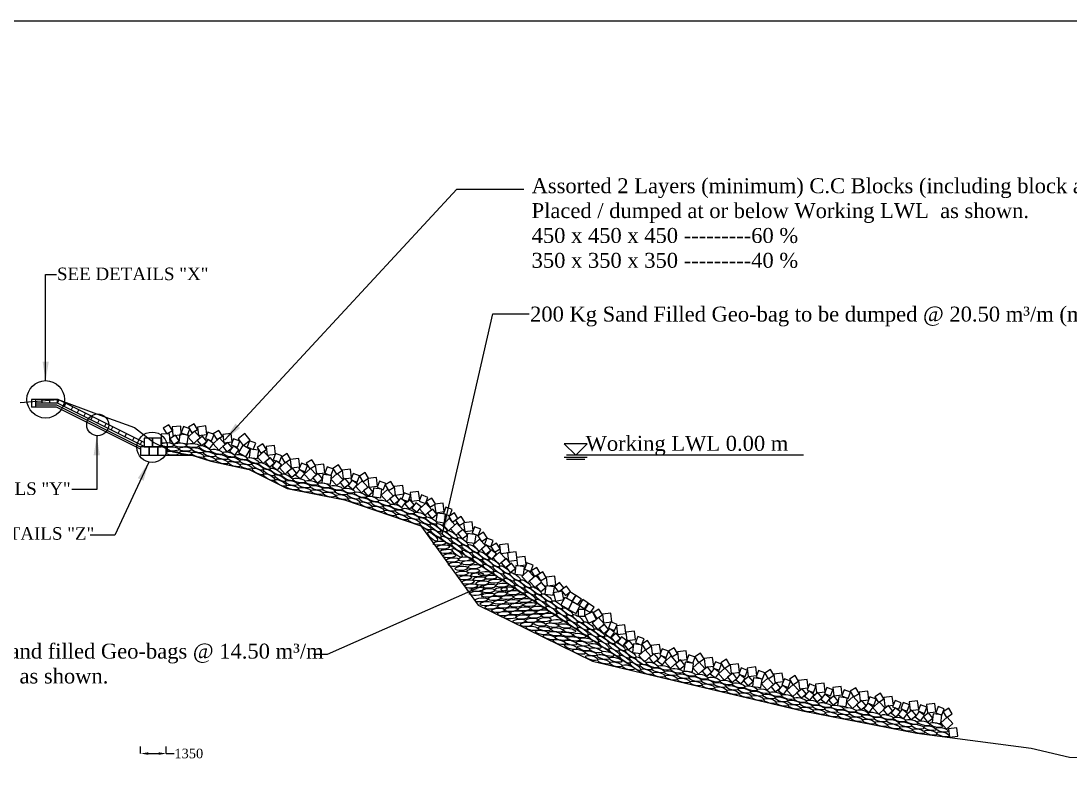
# Model space of a CAD drawing. Header units: metres. Extents: x -1354 to 3686, y -9962 to -7697.
# Drawn here: x -273.3 to -218.3, y -9650.7 to -9611.6 of the extents above; entities that cross this region are included whole.
import ezdxf

# ---------------------------------------------------------------- set-up
doc = ezdxf.new("R2010")
doc.units = ezdxf.units.M
doc.layers.add('LINE', color=7, linetype='Continuous')
doc.styles.get("Standard").update_dxf_attribs({"font": 'times.ttf'})
doc.dimstyles.get("Standard").update_dxf_attribs({"dimtxt": 0.5, "dimasz": 0.4075, "dimexe": 0.364, "dimexo": 0.219, "dimgap": 0.09, "dimtad": 0, "dimdec": 0, "dimlfac": 1000, "dimzin": 0, "dimdsep": 46, "dimtxsty": 'Standard', "dimcen": 0.09, "dimadec": 0, "dimazin": 0, "dimtfac": 1, "dimtdec": 0, "dimtofl": 0, "dimtmove": 0, "dimatfit": 3, "dimfxl": 1, "dimtolj": 1, "dimtzin": 0, "dimarcsym": 0})

# ---------------------------------------------------------------- blocks, each defined once
blk = doc.blocks.new('*D465')
at = {"color": 0, "lineweight": -2, "ltscale": 0.5}
for p, q in [((-267.066, -9649.976), (-267.066, -9649.612)), ((-265.716, -9649.976), (-265.716, -9649.612)), ((-266.659, -9649.976), (-266.124, -9649.976)), ((-265.716, -9649.976), (-265.309, -9649.976))]:
    blk.add_line(p, q, dxfattribs=at)
at = {"color": 0, "linetype": 'Continuous', "lineweight": -3, "ltscale": 0.5}
for points in [[(-266.659, -9649.908), (-266.659, -9650.043), (-267.066, -9649.976)], [(-266.124, -9649.908), (-266.124, -9650.043), (-265.716, -9649.976)]]:
    blk.add_solid(points, dxfattribs=at)
at = {"layer": 'Defpoints', "color": 0, "linetype": 'Continuous', "lineweight": -3, "ltscale": 0.5}
for p in [(-267.066, -9649.976), (-265.716, -9649.976), (-265.716, -9649.976)]:
    blk.add_point(p, dxfattribs=at)
at = {"color": 0, "linetype": 'Continuous', "lineweight": -3, "ltscale": 0.5, "insert": (-264.537, -9649.976), "char_height": 0.5, "attachment_point": 5}
blk.add_mtext('\\A1;1350', dxfattribs=at)

msp = doc.modelspace()

# ---------------------------------------------------------------- linework, layer by layer
at = {"color": 3, "linetype": 'Continuous', "lineweight": -3, "ltscale": 0.5}
for p, q in [((-273.376578, -9631.568059), (-271.376578, -9631.417059)), ((-271.376578, -9631.417059), (-269.376578, -9632.170059)), ((-269.376578, -9632.170059), (-267.376578, -9632.893059)), ((-267.376578, -9632.893059), (-266.376578, -9633.668059)), ((-266.376578, -9633.668059), (-265.376578, -9634.168059)), ((-265.376578, -9634.168059), (-264.376578, -9634.328059)), ((-264.376578, -9634.328059), (-263.376578, -9634.648059)), ((-263.376578, -9634.648059), (-261.376578, -9635.078059)), ((-261.376578, -9635.078059), (-259.376578, -9636.088059)), ((-259.376578, -9636.088059), (-256.376578, -9636.668059)), ((-256.376578, -9636.668059), (-252.376578, -9638.033059)), ((-252.376578, -9638.033059), (-249.376578, -9642.193059)), ((-249.376578, -9642.193059), (-243.376578, -9645.133059)), ((-243.376578, -9645.133059), (-232.376578, -9647.733059)), ((-232.376578, -9647.733059), (-226.376578, -9648.903059)), ((-226.376578, -9648.903059), (-220.376578, -9649.693059)), ((-220.376578, -9649.693059), (-218.376578, -9650.173059)), ((-218.376578, -9650.173059), (-213.376578, -9650.333059))]:
    msp.add_line(p, q, dxfattribs=at)
at = {"color": 0, "linetype": 'Continuous', "lineweight": -3, "ltscale": 0.5}
for p, q in [((-271.376578, -9631.417059), (-272.776578, -9631.417059)), ((-272.223792, -9631.617059), (-272.223792, -9631.417059)), ((-271.823792, -9631.617059), (-271.823792, -9631.417059)), ((-271.423792, -9631.617059), (-271.423792, -9631.417059)), ((-265.716127, -9634.343059), (-264.323947, -9634.344901)), ((-240.82024, -9645.737284), (-252.376578, -9638.033059))]:
    msp.add_line(p, q, dxfattribs=at)
at = {"linetype": 'ByBlock', "lineweight": 18, "ltscale": 0.5}
for p, q in [((-272.776578, -9631.417059), (-272.776578, -9631.817059)), ((-272.576578, -9631.417059), (-272.576578, -9631.817059)), ((-271.423792, -9631.617059), (-271.334349, -9631.438174)), ((-271.066021, -9631.795945), (-270.976578, -9631.617059)), ((-270.70825, -9631.97483), (-270.618807, -9631.795945)), ((-270.389065, -9632.134423), (-270.299622, -9631.955537)), ((-270.031294, -9632.313308), (-269.941851, -9632.134423)), ((-269.673523, -9632.492194), (-269.58408, -9632.313308)), ((-269.315752, -9632.671079), (-269.226309, -9632.492194)), ((-269.315752, -9632.671079), (-269.226309, -9632.492194)), ((-268.957981, -9632.849964), (-268.868539, -9632.671079)), ((-268.60021, -9633.02885), (-268.510768, -9632.849964)), ((-268.60021, -9633.02885), (-268.510768, -9632.849964)), ((-268.24244, -9633.207735), (-268.152997, -9633.02885)), ((-268.24244, -9633.207735), (-268.152997, -9633.02885)), ((-268.24244, -9633.207735), (-268.152997, -9633.02885)), ((-267.884669, -9633.386621), (-267.795226, -9633.207735)), ((-267.482176, -9633.587867), (-267.392734, -9633.408981)), ((-267.079684, -9633.789113), (-266.990241, -9633.610227))]:
    msp.add_line(p, q, dxfattribs=at)
at = {"linetype": 'ByBlock', "lineweight": 13, "ltscale": 0.5}
for p, q in [((-266.882926, -9633.663885), (-271.376578, -9631.417059)), ((-271.471005, -9631.817059), (-272.776578, -9631.817059)), ((-271.423792, -9631.617059), (-272.576578, -9631.617059)), ((-271.447399, -9631.717059), (-272.576578, -9631.717059)), ((-267.066127, -9634.019498), (-271.471005, -9631.817059)), ((-267.066127, -9633.907695), (-271.447399, -9631.717059)), ((-266.882926, -9633.887492), (-271.423792, -9631.617059))]:
    msp.add_line(p, q, dxfattribs=at)
at = {"linetype": 'ByBlock', "lineweight": 18, "ltscale": 0.5}
for points in [[(-266.882926, -9633.893059), (-266.432926, -9633.893059), (-266.432926, -9633.443059), (-266.882926, -9633.443059)], [(-266.432926, -9633.893059), (-265.982926, -9633.893059), (-265.982926, -9633.443059), (-266.432926, -9633.443059)], [(-267.066127, -9634.343059), (-266.616127, -9634.343059), (-266.616127, -9633.893059), (-267.066127, -9633.893059)], [(-266.616127, -9634.343059), (-266.166127, -9634.343059), (-266.166127, -9633.893059), (-266.616127, -9633.893059)], [(-266.166127, -9634.343059), (-265.716127, -9634.343059), (-265.716127, -9633.893059), (-266.166127, -9633.893059)]]:
    msp.add_lwpolyline(points, close=True, dxfattribs=at)
at = {"color": 0, "linetype": 'ByBlock', "lineweight": 15, "ltscale": 0.5}
for centre, major_axis in [((-265.655822, -9633.787444), (0.332488, -0.013279)), ((-264.990033, -9633.803735), (0.332488, -0.013279)), ((-264.329463, -9633.828218), (0.332488, -0.013279)), ((-265.389492, -9634.010144), (0.332488, -0.013279)), ((-265.38681, -9634.232844), (0.332488, -0.013279)), ((-264.729141, -9634.015574), (0.332488, -0.013279)), ((-264.723702, -9634.230129), (0.332488, -0.013279)), ((-264.083751, -9634.077582), (0.32007, -0.090994)), ((-264.07064, -9634.309784), (0.32007, -0.090994)), ((-263.701809, -9633.993146), (0.306189, -0.130281)), ((-263.453636, -9634.284078), (0.32007, -0.090994)), ((-263.07702, -9634.157403), (0.32007, -0.090994)), ((-262.81568, -9634.429331), (0.32007, -0.090994)), ((-262.436739, -9634.298314), (0.32007, -0.090994)), ((-261.798369, -9634.436332), (0.32007, -0.090994)), ((-263.438374, -9634.513412), (0.32007, -0.090994)), ((-262.797028, -9634.658735), (0.32007, -0.090994)), ((-262.177121, -9634.570226), (0.32007, -0.090994)), ((-262.158468, -9634.79963), (0.32007, -0.090994)), ((-261.5425, -9634.703737), (0.32007, -0.090994)), ((-261.523848, -9634.933141), (0.32007, -0.090994)), ((-261.165506, -9634.620299), (0.309792, -0.121466)), ((-260.924953, -9634.940572), (0.294207, -0.155458)), ((-260.56802, -9634.904907), (0.294207, -0.155458)), ((-260.91283, -9635.189554), (0.294207, -0.155458)), ((-260.334712, -9635.240029), (0.294207, -0.155458)), ((-260.322589, -9635.489011), (0.294207, -0.155458)), ((-259.973309, -9635.203438), (0.294207, -0.155458)), ((-259.744446, -9635.537934), (0.294207, -0.155458)), ((-259.376888, -9635.493071), (0.294207, -0.155458)), ((-259.732323, -9635.786916), (0.294207, -0.155458)), ((-259.15306, -9635.793621), (0.325647, -0.068403)), ((-259.118108, -9636.02684), (0.325647, -0.068403)), ((-258.758076, -9635.66407), (0.325647, -0.068403)), ((-258.499135, -9635.918453), (0.325647, -0.068403)), ((-258.104151, -9635.788902), (0.325647, -0.068403)), ((-257.849078, -9636.045042), (0.325647, -0.068403)), ((-257.454094, -9635.915491), (0.325647, -0.068403)), ((-256.79927, -9636.045859), (0.325647, -0.068403)), ((-258.464183, -9636.151672), (0.325647, -0.068403)), ((-257.814126, -9636.278261), (0.325647, -0.068403)), ((-257.19664, -9636.17018), (0.325647, -0.068403)), ((-257.161688, -9636.403398), (0.325647, -0.068403)), ((-256.548247, -9636.29677), (0.325647, -0.068403)), ((-256.513294, -9636.529989), (0.325647, -0.068403)), ((-256.153912, -9636.193693), (0.325647, -0.068403)), ((-255.915321, -9636.486459), (0.315166, -0.106749)), ((-255.540943, -9636.410007), (0.315166, -0.106749)), ((-255.286627, -9636.703034), (0.315166, -0.106749)), ((-254.912249, -9636.626583), (0.315166, -0.106749)), ((-255.880369, -9636.719677), (0.315166, -0.106749)), ((-255.251675, -9636.936253), (0.315166, -0.106749)), ((-254.65946, -9636.910952), (0.315166, -0.106749)), ((-254.621051, -9637.149785), (0.315166, -0.106749)), ((-254.285081, -9636.8345), (0.315166, -0.106749)), ((-254.033481, -9637.126885), (0.315166, -0.106749)), ((-253.659103, -9637.050433), (0.315166, -0.106749)), ((-253.995072, -9637.365718), (0.315166, -0.106749)), ((-253.405996, -9637.34214), (0.315166, -0.106749)), ((-253.367587, -9637.580973), (0.315166, -0.106749)), ((-253.031618, -9637.265688), (0.315166, -0.106749)), ((-252.775563, -9637.555488), (0.315166, -0.106749)), ((-252.737155, -9637.794321), (0.315166, -0.106749)), ((-252.404338, -9637.470233), (0.315166, -0.106749)), ((-252.172168, -9637.789876), (0.288053, -0.166584)), ((-251.824155, -9637.763986), (0.288053, -0.166584)), ((-252.133759, -9638.06217), (0.288053, -0.166584)), ((-251.611258, -9638.145522), (0.27075, -0.193441)), ((-251.580227, -9638.430623), (0.27075, -0.193441)), ((-251.278781, -9638.135043), (0.27075, -0.193441)), ((-251.752145, -9638.605858), (0.250146, -0.219435)), ((-251.060232, -9638.509146), (0.27075, -0.193441)), ((-251.029202, -9638.794248), (0.27075, -0.193441)), ((-250.728548, -9638.502614), (0.27075, -0.193441)), ((-250.510668, -9638.881171), (0.27075, -0.193441)), ((-250.177362, -9638.868212), (0.27075, -0.193441)), ((-251.388115, -9638.94498), (0.33192, 0.023542)), ((-251.204071, -9639.145925), (0.33192, 0.023542)), ((-251.043881, -9639.380929), (0.33192, 0.023542)), ((-250.479638, -9639.166272), (0.27075, -0.193441)), ((-250.472316, -9639.450325), (0.259181, -0.208687)), ((-249.958557, -9639.248525), (0.27075, -0.193441)), ((-249.927526, -9639.533626), (0.27075, -0.193441)), ((-249.625251, -9639.235566), (0.27075, -0.193441)), ((-250.876877, -9639.605716), (0.33192, 0.023542)), ((-250.706548, -9639.829797), (0.33192, 0.023542)), ((-250.08217, -9639.775066), (0.33192, 0.023542)), ((-249.409984, -9639.614685), (0.27075, -0.193441)), ((-249.378954, -9639.899786), (0.27075, -0.193441)), ((-249.076678, -9639.601726), (0.27075, -0.193441)), ((-248.859382, -9639.986037), (0.27075, -0.193441)), ((-248.528555, -9639.974006), (0.27075, -0.193441)), ((-250.59153, -9640.054196), (0.33192, 0.023542)), ((-250.246481, -9640.267649), (0.33192, 0.023542)), ((-249.912384, -9639.972098), (0.33192, 0.023542)), ((-249.633058, -9640.404478), (0.33192, 0.023542)), ((-249.567335, -9640.180079), (0.33192, 0.023542)), ((-248.832073, -9640.26283), (0.27075, -0.193441)), ((-248.312688, -9640.354955), (0.27075, -0.193441)), ((-248.285379, -9640.631747), (0.27075, -0.193441)), ((-247.98186, -9640.342923), (0.27075, -0.193441)), ((-250.224573, -9640.530361), (0.33192, 0.023542)), ((-250.04931, -9640.75476), (0.33192, 0.023542)), ((-249.90143, -9640.979159), (0.33192, 0.023542)), ((-249.424932, -9640.606985), (0.33192, 0.023542)), ((-249.298963, -9640.814964), (0.33192, 0.023542)), ((-249.147295, -9641.03882), (0.33192, 0.023542)), ((-249.01416, -9640.535833), (0.33192, 0.023542)), ((-248.701971, -9640.732867), (0.33192, 0.023542)), ((-248.498062, -9640.939854), (0.33192, 0.023542)), ((-247.761014, -9640.718699), (0.27075, -0.193441)), ((-247.733705, -9640.995492), (0.27075, -0.193441)), ((-247.430186, -9640.706667), (0.27075, -0.193441)), ((-247.207421, -9641.087503), (0.27075, -0.193441)), ((-246.876594, -9641.075471), (0.27075, -0.193441)), ((-249.736009, -9641.192769), (0.33192, 0.023542)), ((-249.477417, -9641.57764), (0.33192, 0.023542)), ((-249.400388, -9641.363211), (0.33192, 0.023542)), ((-248.833683, -9641.434687), (0.33192, 0.023542)), ((-248.767657, -9641.203765), (0.33192, 0.023542)), ((-248.184446, -9641.610628), (0.33192, 0.023542)), ((-248.173443, -9641.374207), (0.33192, 0.023542)), ((-248.11292, -9641.148784), (0.33192, 0.023542)), ((-247.836607, -9641.351334), (0.33192, 0.023542)), ((-247.520897, -9641.540686), (0.33192, 0.023542)), ((-247.180113, -9641.364296), (0.27075, -0.193441)), ((-246.657354, -9641.456284), (0.27075, -0.193441)), ((-246.630045, -9641.733076), (0.27075, -0.193441)), ((-246.326527, -9641.444252), (0.27075, -0.193441)), ((-249.201512, -9641.92079), (0.33192, 0.023542)), ((-248.937583, -9642.114721), (0.33192, 0.023542)), ((-248.855692, -9641.671108), (0.33192, 0.023542)), ((-248.526162, -9641.843218), (0.33192, 0.023542)), ((-248.254469, -9642.041027), (0.33192, 0.023542)), ((-247.850809, -9641.792796), (0.33192, 0.023542)), ((-247.572995, -9642.005278), (0.33192, 0.023542)), ((-247.194866, -9641.750132), (0.33192, 0.023542)), ((-246.896699, -9641.956027), (0.33192, 0.023542)), ((-246.663963, -9642.163973), (0.33192, 0.023542)), ((-246.105582, -9641.822286), (0.27075, -0.193441)), ((-246.078274, -9642.099079), (0.27075, -0.193441)), ((-245.774755, -9641.810254), (0.27075, -0.193441)), ((-245.555429, -9642.189207), (0.27075, -0.193441)), ((-245.224602, -9642.177175), (0.27075, -0.193441)), ((-248.681904, -9642.30078), (0.33192, 0.023542)), ((-248.320483, -9642.467683), (0.33192, 0.023542)), ((-248.022825, -9642.639818), (0.33192, 0.023542)), ((-248.019297, -9642.237848), (0.33192, 0.023542)), ((-247.635971, -9642.423906), (0.33192, 0.023542)), ((-247.356691, -9642.196807), (0.33192, 0.023542)), ((-247.356522, -9642.596245), (0.33192, 0.023542)), ((-246.95824, -9642.393055), (0.33192, 0.023542)), ((-246.692907, -9642.583827), (0.33192, 0.023542)), ((-246.289933, -9642.364103), (0.33192, 0.023542)), ((-246.004433, -9642.547182), (0.33192, 0.023542)), ((-245.528121, -9642.465999), (0.27075, -0.193441)), ((-245.006765, -9642.555905), (0.27075, -0.193441)), ((-244.979457, -9642.832697), (0.27075, -0.193441)), ((-244.675938, -9642.543873), (0.27075, -0.193441)), ((-247.678296, -9642.809778), (0.33192, 0.023542)), ((-247.22116, -9643.037186), (0.33192, 0.023542)), ((-247.05807, -9642.814724), (0.33192, 0.023542)), ((-246.822959, -9643.198003), (0.33192, 0.023542)), ((-246.555943, -9642.988975), (0.33192, 0.023542)), ((-246.393659, -9642.766467), (0.33192, 0.023542)), ((-246.138659, -9643.185289), (0.329438, -0.046858)), ((-245.880379, -9642.956172), (0.33192, 0.023542)), ((-245.720381, -9642.733543), (0.33192, 0.023542)), ((-245.487308, -9643.245033), (0.329438, -0.046858)), ((-245.292315, -9643.051781), (0.33192, 0.023542)), ((-244.456446, -9642.922528), (0.27075, -0.193441)), ((-244.429138, -9643.199321), (0.27075, -0.193441)), ((-244.129598, -9642.906136), (0.27075, -0.193441)), ((-243.904352, -9643.295282), (0.27075, -0.193441)), ((-243.577504, -9643.27889), (0.27075, -0.193441)), ((-246.531991, -9643.414833), (0.329438, -0.046858)), ((-246.039536, -9643.626939), (0.329438, -0.046858)), ((-245.890075, -9643.430554), (0.329438, -0.046858)), ((-245.373754, -9643.694217), (0.329438, -0.046858)), ((-245.235576, -9643.493444), (0.329438, -0.046858)), ((-244.832805, -9643.285911), (0.329438, -0.046858)), ((-244.717948, -9643.726611), (0.329438, -0.046858)), ((-244.590516, -9643.528032), (0.329438, -0.046858)), ((-244.054661, -9643.791398), (0.329438, -0.046858)), ((-243.878816, -9643.568421), (0.27075, -0.193441)), ((-243.351183, -9643.66262), (0.27075, -0.193441)), ((-243.024335, -9643.646228), (0.27075, -0.193441)), ((-245.637544, -9643.878993), (0.322789, -0.080821)), ((-245.108813, -9644.135158), (0.322789, -0.080821)), ((-245.007202, -9643.928448), (0.329438, -0.046858)), ((-244.526497, -9644.163407), (0.322789, -0.080821)), ((-244.515191, -9644.386566), (0.322789, -0.080821)), ((-244.363863, -9643.960841), (0.329438, -0.046858)), ((-243.898952, -9644.217077), (0.322789, -0.080821)), ((-243.705562, -9644.02812), (0.329438, -0.046858)), ((-243.325646, -9643.935759), (0.27075, -0.193441)), ((-243.248795, -9644.332894), (0.322789, -0.080821)), ((-242.806435, -9644.029475), (0.27075, -0.193441)), ((-242.780899, -9644.302614), (0.27075, -0.193441)), ((-242.479587, -9644.013083), (0.27075, -0.193441)), ((-242.257742, -9644.392387), (0.27075, -0.193441)), ((-241.930894, -9644.375994), (0.27075, -0.193441)), ((-244.084669, -9644.641821), (0.322789, -0.080821)), ((-243.833829, -9644.459194), (0.322789, -0.080821)), ((-243.450406, -9644.727763), (0.322789, -0.080821)), ((-243.203148, -9644.566623), (0.322789, -0.080821)), ((-242.812555, -9644.917551), (0.322789, -0.080821)), ((-242.583218, -9644.749248), (0.322789, -0.080821)), ((-242.232206, -9644.665525), (0.27075, -0.193441)), ((-241.703341, -9644.758975), (0.27075, -0.193441)), ((-241.677805, -9645.032114), (0.27075, -0.193441)), ((-241.376493, -9644.742583), (0.27075, -0.193441)), ((-243.423595, -9644.961853), (0.322789, -0.080821)), ((-242.790347, -9645.149142), (0.322789, -0.080821)), ((-242.163959, -9645.060787), (0.322789, -0.080821)), ((-242.140058, -9645.305216), (0.322789, -0.080821)), ((-241.492555, -9645.459818), (0.322789, -0.080821)), ((-241.155984, -9645.133918), (0.27075, -0.193441)), ((-241.130447, -9645.407057), (0.27075, -0.193441)), ((-240.829136, -9645.117526), (0.27075, -0.193441)), ((-240.574282, -9645.442246), (0.313986, -0.110172)), ((-240.246405, -9645.33055), (0.313986, -0.110172)), ((-239.606028, -9645.482226), (0.324637, -0.073044)), ((-240.535856, -9645.686586), (0.313986, -0.110172)), ((-239.935071, -9645.610228), (0.324637, -0.073044)), ((-239.894498, -9645.841416), (0.324637, -0.073044)), ((-239.289128, -9645.764631), (0.324637, -0.073044)), ((-239.248555, -9645.995819), (0.324637, -0.073044)), ((-238.960085, -9645.63663), (0.324637, -0.073044)), ((-238.640295, -9645.918512), (0.324637, -0.073044)), ((-238.311251, -9645.79051), (0.324637, -0.073044)), ((-237.660851, -9645.943534), (0.324637, -0.073044)), ((-238.599722, -9646.1497), (0.324637, -0.073044)), ((-237.995012, -9646.06988), (0.324637, -0.073044)), ((-237.954439, -9646.301068), (0.324637, -0.073044)), ((-237.347576, -9646.224607), (0.324637, -0.073044)), ((-237.307003, -9646.455795), (0.324637, -0.073044)), ((-237.013416, -9646.098261), (0.324637, -0.073044)), ((-236.701793, -9646.377776), (0.324637, -0.073044)), ((-236.367398, -9646.251424), (0.324637, -0.073044)), ((-236.056801, -9646.527678), (0.324637, -0.073044)), ((-235.722406, -9646.401327), (0.324637, -0.073044)), ((-235.077063, -9646.553685), (0.324637, -0.073044)), ((-236.66122, -9646.608963), (0.324637, -0.073044)), ((-236.015937, -9646.760332), (0.324637, -0.073044)), ((-235.411458, -9646.680036), (0.324637, -0.073044)), ((-235.370594, -9646.91269), (0.324637, -0.073044)), ((-234.76313, -9646.83295), (0.324637, -0.073044)), ((-234.722266, -9647.065605), (0.324637, -0.073044)), ((-234.428736, -9646.706599), (0.324637, -0.073044)), ((-234.119814, -9646.986531), (0.324637, -0.073044)), ((-233.782898, -9646.859537), (0.324637, -0.073044)), ((-233.474057, -9647.137561), (0.324637, -0.073044)), ((-233.137141, -9647.010567), (0.324637, -0.073044)), ((-234.07895, -9647.219185), (0.324637, -0.073044)), ((-233.433192, -9647.370215), (0.324637, -0.073044)), ((-232.830506, -9647.295931), (0.324637, -0.073044)), ((-232.789642, -9647.528585), (0.324637, -0.073044)), ((-232.49359, -9647.168938), (0.324637, -0.073044)), ((-232.177879, -9647.43323), (0.324637, -0.073044)), ((-232.137015, -9647.665884), (0.324637, -0.073044)), ((-231.840963, -9647.306236), (0.324637, -0.073044)), ((-231.528688, -9647.560231), (0.324637, -0.073044)), ((-231.191772, -9647.433237), (0.324637, -0.073044)), ((-230.544379, -9647.56397), (0.324637, -0.073044)), ((-229.891298, -9647.683561), (0.324637, -0.073044)), ((-231.487824, -9647.792885), (0.324637, -0.073044)), ((-230.881296, -9647.690964), (0.324637, -0.073044)), ((-230.840431, -9647.923618), (0.324637, -0.073044)), ((-230.228214, -9647.810555), (0.324637, -0.073044)), ((-230.18735, -9648.043209), (0.324637, -0.073044)), ((-229.57746, -9647.937831), (0.324637, -0.073044)), ((-229.536596, -9648.170485), (0.324637, -0.073044)), ((-229.240544, -9647.810837), (0.324637, -0.073044)), ((-228.930559, -9648.067319), (0.324637, -0.073044)), ((-228.593643, -9647.940325), (0.324637, -0.073044)), ((-228.284321, -9648.193743), (0.324637, -0.073044)), ((-227.942505, -9648.063807), (0.324637, -0.073044)), ((-227.291511, -9648.187386), (0.324637, -0.073044)), ((-228.886936, -9648.300325), (0.324637, -0.073044)), ((-228.240698, -9648.42675), (0.324637, -0.073044)), ((-227.633326, -9648.317322), (0.324637, -0.073044)), ((-227.589704, -9648.550329), (0.324637, -0.073044)), ((-226.980248, -9648.447163), (0.324637, -0.073044)), ((-226.936625, -9648.680169), (0.324637, -0.073044)), ((-226.638432, -9648.317227), (0.324637, -0.073044)), ((-226.327832, -9648.56912), (0.324637, -0.073044)), ((-226.009229, -9648.386992), (0.324637, -0.073044)), ((-225.692389, -9648.646326), (0.324637, -0.073044)), ((-225.365081, -9648.480145), (0.324637, -0.073044)), ((-225.053855, -9648.734207), (0.324637, -0.073044)), ((-226.28421, -9648.802126), (0.324637, -0.073044)), ((-225.648766, -9648.879333), (0.324637, -0.073044)), ((-225.010232, -9648.967213), (0.324637, -0.073044))]:
    msp.add_ellipse(centre, major_axis=major_axis, ratio=0.329715771, dxfattribs=at)
at = {"layer": 'LINE', "color": 0, "linetype": 'ByBlock', "lineweight": -3, "ltscale": 0.5}
for p, q in [((-244.255069, -9634.343059), (-244.855069, -9633.743059)), ((-243.655069, -9633.743059), (-244.855069, -9633.743059)), ((-244.255069, -9634.343059), (-243.655069, -9633.743059)), ((-244.855069, -9634.443059), (-243.655069, -9634.443059)), ((-244.735069, -9634.543059), (-243.775069, -9634.543059))]:
    msp.add_line(p, q, dxfattribs=at)
at = {"layer": 'LINE', "color": 7, "lineweight": 13, "ltscale": 0.5}
msp.add_line((-232.325571, -9634.343059), (-244.741968, -9634.343059), dxfattribs=at)
at = {"layer": 'LINE', "color": 0, "linetype": 'ByBlock', "lineweight": -3, "ltscale": 0.5}
msp.add_lwpolyline([(-301.527016, -9611.576278), (-182.876666, -9611.576278), (-182.876666, -9693.27981), (-301.527016, -9693.27981)], close=True, dxfattribs=at)
at = {"layer": 'LINE', "color": 0, "linetype": 'ByBlock', "lineweight": 18, "ltscale": 0.5}
for points in [[(-264.373718, -9633.167429), (-264.077194, -9632.981489), (-264.263135, -9632.684965), (-264.559658, -9632.870906), (-264.373718, -9633.167429)], [(-265.967104, -9633.68742), (-265.517798, -9633.662433), (-265.542785, -9633.213127), (-265.992091, -9633.238114), (-265.967104, -9633.68742)], [(-265.68659, -9633.221125), (-265.390067, -9633.035184), (-265.576008, -9632.738661), (-265.872531, -9632.924601), (-265.68659, -9633.221125)], [(-265.377443, -9633.296342), (-264.928137, -9633.271355), (-264.953124, -9632.82205), (-265.40243, -9632.847037), (-265.377443, -9633.296342)], [(-264.55775, -9633.29117), (-265.003937, -9633.23271), (-265.062397, -9633.678896), (-264.61621, -9633.737356), (-264.55775, -9633.29117)], [(-264.934117, -9633.160373), (-264.60752, -9633.286206), (-264.481686, -9632.959609), (-264.808284, -9632.833775), (-264.934117, -9633.160373)], [(-263.933627, -9633.414539), (-264.237115, -9633.082281), (-264.569373, -9633.385768), (-264.265885, -9633.718026), (-263.933627, -9633.414539)], [(-263.640764, -9632.804657), (-264.087477, -9632.858947), (-264.033187, -9633.30566), (-263.586473, -9633.25137), (-263.640764, -9632.804657)], [(-263.666961, -9633.453507), (-263.340363, -9633.57934), (-263.21453, -9633.252743), (-263.541127, -9633.126909), (-263.666961, -9633.453507)], [(-263.068413, -9633.518652), (-262.771889, -9633.332712), (-262.95783, -9633.036188), (-263.254353, -9633.222129), (-263.068413, -9633.518652)], [(-262.310154, -9633.194289), (-262.756867, -9633.248579), (-262.702577, -9633.695293), (-262.255864, -9633.641002), (-262.310154, -9633.194289)], [(-261.680535, -9633.830942), (-261.32549, -9633.554458), (-261.601975, -9633.199414), (-261.957019, -9633.475898), (-261.680535, -9633.830942)], [(-265.344157, -9633.768748), (-265.047634, -9633.582808), (-265.233574, -9633.286284), (-265.530098, -9633.472225), (-265.344157, -9633.768748)], [(-263.599469, -9633.613698), (-263.818841, -9633.340979), (-264.09156, -9633.560351), (-263.872188, -9633.83307), (-263.599469, -9633.613698)], [(-263.456867, -9634.002123), (-263.243224, -9633.724892), (-263.520455, -9633.511249), (-263.734098, -9633.78848), (-263.456867, -9634.002123)], [(-262.628322, -9633.765761), (-262.93181, -9633.433503), (-263.264068, -9633.736991), (-262.96058, -9634.069249), (-262.628322, -9633.765761)], [(-262.264454, -9633.942502), (-262.483826, -9633.669782), (-262.756545, -9633.889154), (-262.537173, -9634.161874), (-262.264454, -9633.942502)], [(-262.31731, -9633.797357), (-261.990712, -9633.92319), (-261.864879, -9633.596593), (-262.191476, -9633.470759), (-262.31731, -9633.797357)], [(-261.480921, -9633.905578), (-261.154323, -9634.031411), (-261.02849, -9633.704814), (-261.355087, -9633.57898), (-261.480921, -9633.905578)], [(-260.766893, -9634.230925), (-260.47037, -9634.044985), (-260.656311, -9633.748461), (-260.952834, -9633.934402), (-260.766893, -9634.230925)], [(-262.124059, -9634.336412), (-261.910416, -9634.059181), (-262.187647, -9633.845538), (-262.40129, -9634.122769), (-262.124059, -9634.336412)], [(-261.934573, -9634.202976), (-261.544648, -9634.427605), (-261.320019, -9634.03768), (-261.709944, -9633.813051), (-261.934573, -9634.202976)], [(-260.869045, -9634.070774), (-261.315232, -9634.012314), (-261.373692, -9634.4585), (-260.927505, -9634.51696), (-260.869045, -9634.070774)], [(-260.300741, -9634.475667), (-260.604228, -9634.143409), (-260.936486, -9634.446897), (-260.632999, -9634.779155), (-260.300741, -9634.475667)], [(-260.041781, -9633.831445), (-260.488494, -9633.885735), (-260.434204, -9634.332448), (-259.98749, -9634.278158), (-260.041781, -9633.831445)], [(-260.111035, -9634.573105), (-259.784437, -9634.698939), (-259.658604, -9634.372341), (-259.985201, -9634.246508), (-260.111035, -9634.573105)], [(-259.494715, -9634.728472), (-259.198192, -9634.542532), (-259.384133, -9634.246008), (-259.680656, -9634.431949), (-259.494715, -9634.728472)], [(-260.036739, -9634.739659), (-260.256111, -9634.46694), (-260.52883, -9634.686312), (-260.309458, -9634.959031), (-260.036739, -9634.739659)], [(-259.888472, -9635.123493), (-259.674829, -9634.846262), (-259.952059, -9634.632619), (-260.165702, -9634.90985), (-259.888472, -9635.123493)], [(-259.151679, -9635.023753), (-259.455166, -9634.691495), (-259.787424, -9634.994983), (-259.483937, -9635.327241), (-259.151679, -9635.023753)], [(-258.771836, -9634.50571), (-259.218549, -9634.56), (-259.164258, -9635.006713), (-258.717545, -9634.952423), (-258.771836, -9634.50571)], [(-258.762826, -9635.077208), (-258.436228, -9635.203041), (-258.310395, -9634.876444), (-258.636992, -9634.75061), (-258.762826, -9635.077208)], [(-258.19498, -9635.054402), (-257.898456, -9634.868461), (-258.084397, -9634.571938), (-258.38092, -9634.757878), (-258.19498, -9635.054402)], [(-257.458275, -9634.810004), (-257.904988, -9634.864294), (-257.850698, -9635.311007), (-257.403985, -9635.256717), (-257.458275, -9634.810004)], [(-256.798089, -9635.324806), (-256.501566, -9635.138866), (-256.687506, -9634.842342), (-256.98403, -9635.028283), (-256.798089, -9635.324806)], [(-258.889049, -9635.285294), (-259.108421, -9635.012575), (-259.381141, -9635.231947), (-259.161768, -9635.504666), (-258.889049, -9635.285294)], [(-258.672846, -9635.574086), (-258.459204, -9635.296856), (-258.736434, -9635.083213), (-258.950077, -9635.360443), (-258.672846, -9635.574086)], [(-257.850459, -9635.360689), (-258.153946, -9635.028431), (-258.486204, -9635.331918), (-258.182717, -9635.664176), (-257.850459, -9635.360689)], [(-257.536105, -9635.576437), (-257.755477, -9635.303718), (-258.028197, -9635.52309), (-257.808824, -9635.795809), (-257.536105, -9635.576437)], [(-257.057956, -9635.400761), (-257.504142, -9635.342302), (-257.562602, -9635.788488), (-257.116416, -9635.846948), (-257.057956, -9635.400761)], [(-257.412057, -9635.271987), (-257.085459, -9635.397821), (-256.959626, -9635.071223), (-257.286223, -9634.94539), (-257.412057, -9635.271987)], [(-256.449978, -9635.629893), (-256.753465, -9635.297635), (-257.085724, -9635.601122), (-256.782236, -9635.933381), (-256.449978, -9635.629893)], [(-256.05523, -9635.069504), (-256.501943, -9635.123795), (-256.447653, -9635.570508), (-256.00094, -9635.516217), (-256.05523, -9635.069504)], [(-256.04318, -9635.622874), (-255.716582, -9635.748707), (-255.590749, -9635.42211), (-255.917346, -9635.296276), (-256.04318, -9635.622874)], [(-255.408817, -9635.729294), (-255.112294, -9635.543353), (-255.298234, -9635.24683), (-255.594758, -9635.432771), (-255.408817, -9635.729294)], [(-256.115819, -9635.829053), (-256.335192, -9635.556333), (-256.607911, -9635.775706), (-256.388539, -9636.048425), (-256.115819, -9635.829053)], [(-255.913811, -9636.140388), (-255.700168, -9635.863157), (-255.977398, -9635.649515), (-256.191041, -9635.926745), (-255.913811, -9636.140388)], [(-255.15212, -9636.009624), (-255.455607, -9635.677366), (-255.787865, -9635.980853), (-255.484378, -9636.313111), (-255.15212, -9636.009624)], [(-254.884808, -9636.264546), (-255.10418, -9635.991827), (-255.376899, -9636.211199), (-255.157527, -9636.483918), (-254.884808, -9636.264546)], [(-254.700459, -9635.5087), (-255.147172, -9635.56299), (-255.092882, -9636.009703), (-254.646169, -9635.955413), (-254.700459, -9635.5087)], [(-254.668397, -9636.018061), (-254.341799, -9636.143895), (-254.215966, -9635.817297), (-254.542563, -9635.691464), (-254.668397, -9636.018061)], [(-254.062656, -9636.192211), (-253.766133, -9636.006271), (-253.952073, -9635.709748), (-254.248597, -9635.895688), (-254.062656, -9636.192211)], [(-253.32552, -9635.922061), (-253.772233, -9635.976351), (-253.717943, -9636.423064), (-253.27123, -9636.368774), (-253.32552, -9635.922061)], [(-254.411126, -9636.119889), (-254.857313, -9636.061429), (-254.915773, -9636.507615), (-254.469586, -9636.566075), (-254.411126, -9636.119889)], [(-253.81657, -9636.463634), (-254.120057, -9636.131376), (-254.452316, -9636.434863), (-254.148828, -9636.767121), (-253.81657, -9636.463634)], [(-253.508336, -9636.685972), (-253.727709, -9636.413253), (-254.000428, -9636.632625), (-253.781056, -9636.905344), (-253.508336, -9636.685972)], [(-253.372046, -9636.634677), (-253.045449, -9636.76051), (-252.919615, -9636.433913), (-253.246213, -9636.308079), (-253.372046, -9636.634677)], [(-252.489043, -9636.241394), (-252.935756, -9636.295684), (-252.881466, -9636.742397), (-252.434753, -9636.688107), (-252.489043, -9636.241394)], [(-252.459908, -9636.747014), (-252.13331, -9636.872847), (-252.007477, -9636.54625), (-252.334074, -9636.420416), (-252.459908, -9636.747014)], [(-253.373989, -9637.075826), (-253.160346, -9636.798595), (-253.437576, -9636.584952), (-253.651219, -9636.862183), (-253.373989, -9637.075826)], [(-252.721417, -9636.945048), (-252.940789, -9636.672328), (-253.213508, -9636.8917), (-252.994136, -9637.16442), (-252.721417, -9636.945048)], [(-252.573541, -9637.324881), (-252.359898, -9637.04765), (-252.637128, -9636.834007), (-252.850771, -9637.111238), (-252.573541, -9637.324881)], [(-251.807869, -9637.181385), (-252.111356, -9636.849127), (-252.443614, -9637.152615), (-252.140127, -9637.484873), (-251.807869, -9637.181385)], [(-251.908296, -9637.066174), (-251.611773, -9636.880233), (-251.797713, -9636.58371), (-252.094237, -9636.76965), (-251.908296, -9637.066174)], [(-251.204356, -9636.849658), (-251.651069, -9636.903948), (-251.596779, -9637.350661), (-251.150066, -9637.296371), (-251.204356, -9636.849658)], [(-251.185961, -9637.392482), (-250.859363, -9637.518316), (-250.73353, -9637.191718), (-251.060127, -9637.065885), (-251.185961, -9637.392482)], [(-251.531691, -9637.431308), (-251.751063, -9637.158589), (-252.023783, -9637.377961), (-251.80441, -9637.65068), (-251.531691, -9637.431308)], [(-251.076499, -9637.43199), (-251.522686, -9637.373531), (-251.581146, -9637.819717), (-251.134959, -9637.878177), (-251.076499, -9637.43199)], [(-250.727709, -9637.844213), (-250.431186, -9637.658272), (-250.617126, -9637.361749), (-250.91365, -9637.547689), (-250.727709, -9637.844213)], [(-250.363414, -9638.030086), (-250.066891, -9637.844145), (-250.252831, -9637.547622), (-250.549355, -9637.733562), (-250.363414, -9638.030086)], [(-250.59347, -9637.992841), (-250.896957, -9637.660583), (-251.229215, -9637.96407), (-250.925728, -9638.296328), (-250.59347, -9637.992841)], [(-250.187573, -9638.229478), (-250.491061, -9637.89722), (-250.823319, -9638.200707), (-250.519831, -9638.532965), (-250.187573, -9638.229478)], [(-249.684308, -9637.828856), (-250.131021, -9637.883146), (-250.076731, -9638.329859), (-249.630018, -9638.275569), (-249.684308, -9637.828856)], [(-249.688354, -9638.420735), (-249.361757, -9638.546569), (-249.235923, -9638.219971), (-249.562521, -9638.094138), (-249.688354, -9638.420735)], [(-249.934934, -9638.502786), (-250.154307, -9638.230067), (-250.427026, -9638.449439), (-250.207654, -9638.722158), (-249.934934, -9638.502786)], [(-249.478139, -9638.505608), (-249.924326, -9638.447148), (-249.982786, -9638.893335), (-249.536599, -9638.951795), (-249.478139, -9638.505608)], [(-248.992165, -9639.069372), (-249.295653, -9638.737114), (-249.627911, -9639.040601), (-249.324423, -9639.372859), (-248.992165, -9639.069372)], [(-249.192313, -9638.852483), (-248.89579, -9638.666542), (-249.08173, -9638.370019), (-249.378254, -9638.555959), (-249.192313, -9638.852483)], [(-249.039004, -9639.008741), (-248.712407, -9639.134575), (-248.586573, -9638.807977), (-248.913171, -9638.682144), (-249.039004, -9639.008741)], [(-248.709922, -9639.315224), (-248.929295, -9639.042504), (-249.202014, -9639.261876), (-248.982642, -9639.534596), (-248.709922, -9639.315224)], [(-248.518367, -9639.424045), (-248.221844, -9639.238105), (-248.407784, -9638.941581), (-248.704307, -9639.127522), (-248.518367, -9639.424045)], [(-247.798345, -9638.987815), (-248.245058, -9639.042106), (-248.190768, -9639.488819), (-247.744055, -9639.434528), (-247.798345, -9638.987815)], [(-248.629694, -9639.785601), (-248.416051, -9639.508371), (-248.693282, -9639.294728), (-248.906925, -9639.571958), (-248.629694, -9639.785601)], [(-247.94382, -9639.753913), (-248.247308, -9639.421655), (-248.579566, -9639.725142), (-248.276079, -9640.0574), (-247.94382, -9639.753913)], [(-247.670227, -9640.027695), (-247.889599, -9639.754975), (-248.162319, -9639.974348), (-247.942946, -9640.247067), (-247.670227, -9640.027695)], [(-247.384662, -9639.395658), (-247.831375, -9639.449948), (-247.777085, -9639.896661), (-247.330372, -9639.842371), (-247.384662, -9639.395658)], [(-246.907992, -9639.642034), (-247.354705, -9639.696325), (-247.300415, -9640.143038), (-246.853702, -9640.088748), (-246.907992, -9639.642034)], [(-247.411063, -9640.267101), (-247.630435, -9639.994382), (-247.903154, -9640.213754), (-247.683782, -9640.486473), (-247.411063, -9640.267101)], [(-246.943182, -9640.183774), (-247.389368, -9640.125314), (-247.447828, -9640.571501), (-247.001642, -9640.629961), (-246.943182, -9640.183774)], [(-246.436526, -9640.718182), (-246.740013, -9640.385924), (-247.072271, -9640.689412), (-246.768784, -9641.02167), (-246.436526, -9640.718182)], [(-246.938052, -9640.307323), (-246.611454, -9640.433157), (-246.485621, -9640.106559), (-246.812218, -9639.980726), (-246.938052, -9640.307323)], [(-246.411632, -9640.699051), (-246.115109, -9640.513111), (-246.301049, -9640.216588), (-246.597573, -9640.402528), (-246.411632, -9640.699051)], [(-246.052821, -9640.975285), (-246.356308, -9640.643027), (-246.688566, -9640.946514), (-246.385079, -9641.278772), (-246.052821, -9640.975285)], [(-246.098772, -9640.925097), (-245.802249, -9640.739157), (-245.988189, -9640.442633), (-246.284713, -9640.628574), (-246.098772, -9640.925097)], [(-245.356739, -9640.68128), (-245.803452, -9640.73557), (-245.749162, -9641.182283), (-245.302449, -9641.127993), (-245.356739, -9640.68128)], [(-245.831021, -9641.278728), (-246.050393, -9641.006009), (-246.323112, -9641.225381), (-246.10374, -9641.4981), (-245.831021, -9641.278728)], [(-245.371332, -9641.234857), (-245.817519, -9641.176397), (-245.875979, -9641.622584), (-245.429792, -9641.681043), (-245.371332, -9641.234857)], [(-245.314681, -9641.994205), (-244.875469, -9641.896258), (-244.973416, -9641.457047), (-245.412627, -9641.554994), (-245.314681, -9641.994205)], [(-245.099351, -9641.016355), (-245.377015, -9641.229434), (-245.163937, -9641.507098), (-244.886272, -9641.294019), (-245.099351, -9641.016355)], [(-244.734164, -9641.19626), (-245.011828, -9641.409338), (-244.79875, -9641.687003), (-244.521085, -9641.473924), (-244.734164, -9641.19626)], [(-244.423278, -9642.003908), (-244.818403, -9641.788556), (-245.033755, -9642.183681), (-244.63863, -9642.399033), (-244.423278, -9642.003908)], [(-244.438344, -9641.987934), (-244.257029, -9641.688559), (-244.556404, -9641.507245), (-244.737718, -9641.80662), (-244.438344, -9641.987934)], [(-244.032906, -9642.228948), (-244.436396, -9642.02971), (-244.635634, -9642.4332), (-244.232144, -9642.632438), (-244.032906, -9642.228948)], [(-243.949489, -9641.87821), (-244.242571, -9641.686891), (-244.43389, -9641.979974), (-244.140807, -9642.171292), (-243.949489, -9641.87821)], [(-243.598624, -9642.095903), (-243.891706, -9641.904585), (-244.083025, -9642.197667), (-243.789943, -9642.388986), (-243.598624, -9642.095903)], [(-243.775857, -9642.770547), (-243.781291, -9642.420589), (-244.131249, -9642.426023), (-244.125815, -9642.775981), (-243.775857, -9642.770547)], [(-243.774194, -9642.738948), (-243.577835, -9643.143847), (-243.172936, -9642.947488), (-243.369295, -9642.542589), (-243.774194, -9642.738948)], [(-243.286297, -9642.296951), (-243.579379, -9642.105633), (-243.770697, -9642.398715), (-243.477615, -9642.590033), (-243.286297, -9642.296951)], [(-243.156152, -9642.888463), (-242.859629, -9642.702522), (-243.045569, -9642.405999), (-243.342093, -9642.591939), (-243.156152, -9642.888463)], [(-242.758121, -9643.178573), (-243.061608, -9642.846315), (-243.393866, -9643.149802), (-243.090379, -9643.48206), (-242.758121, -9643.178573)], [(-242.41363, -9642.621097), (-242.860343, -9642.675387), (-242.806053, -9643.1221), (-242.35934, -9643.06781), (-242.41363, -9642.621097)], [(-242.544567, -9643.405624), (-242.217969, -9643.531458), (-242.092136, -9643.20486), (-242.418733, -9643.079027), (-242.544567, -9643.405624)], [(-242.534037, -9643.480394), (-242.753409, -9643.207675), (-243.026128, -9643.427047), (-242.806756, -9643.699767), (-242.534037, -9643.480394)], [(-242.428782, -9643.91531), (-242.215139, -9643.638079), (-242.492369, -9643.424436), (-242.706012, -9643.701667), (-242.428782, -9643.91531)], [(-241.909653, -9643.937541), (-242.129026, -9643.664821), (-242.401745, -9643.884194), (-242.182373, -9644.156913), (-241.909653, -9643.937541)], [(-241.67728, -9643.233887), (-242.123993, -9643.288178), (-242.069703, -9643.734891), (-241.622989, -9643.6806), (-241.67728, -9643.233887)], [(-241.180515, -9643.557129), (-241.627228, -9643.611419), (-241.572937, -9644.058132), (-241.126224, -9644.003842), (-241.180515, -9643.557129)], [(-241.78736, -9644.348416), (-241.573717, -9644.071185), (-241.850947, -9643.857542), (-242.06459, -9644.134773), (-241.78736, -9644.348416)], [(-241.231559, -9644.323562), (-241.450931, -9644.050843), (-241.723651, -9644.270215), (-241.504278, -9644.542935), (-241.231559, -9644.323562)], [(-240.775279, -9644.290941), (-241.221465, -9644.232481), (-241.279925, -9644.678668), (-240.833738, -9644.737128), (-240.775279, -9644.290941)], [(-241.129379, -9644.162167), (-240.802782, -9644.288001), (-240.676948, -9643.961403), (-241.003546, -9643.83557), (-241.129379, -9644.162167)], [(-240.600638, -9644.534251), (-240.304115, -9644.34831), (-240.490055, -9644.051787), (-240.786579, -9644.237727), (-240.600638, -9644.534251)], [(-240.31283, -9644.863889), (-240.616318, -9644.531631), (-240.948576, -9644.835119), (-240.645088, -9645.167377), (-240.31283, -9644.863889)], [(-239.917214, -9645.013613), (-240.136586, -9644.740893), (-240.409305, -9644.960266), (-240.189933, -9645.232985), (-239.917214, -9645.013613)], [(-239.856624, -9644.254064), (-240.303337, -9644.308354), (-240.249047, -9644.755067), (-239.802334, -9644.700777), (-239.856624, -9644.254064)], [(-239.844574, -9644.807434), (-239.517977, -9644.933267), (-239.392143, -9644.60667), (-239.718741, -9644.480836), (-239.844574, -9644.807434)], [(-239.210212, -9644.913854), (-238.913688, -9644.727913), (-239.099629, -9644.43139), (-239.396152, -9644.617331), (-239.210212, -9644.913854)], [(-238.471682, -9644.594977), (-238.918395, -9644.649267), (-238.864105, -9645.09598), (-238.417391, -9645.04169), (-238.471682, -9644.594977)], [(-237.823259, -9645.201774), (-237.526735, -9645.015834), (-237.712676, -9644.71931), (-238.009199, -9644.905251), (-237.823259, -9645.201774)], [(-239.715205, -9645.324948), (-239.501562, -9645.047717), (-239.778792, -9644.834074), (-239.992435, -9645.111305), (-239.715205, -9645.324948)], [(-238.953514, -9645.194184), (-239.257002, -9644.861926), (-239.58926, -9645.165413), (-239.285772, -9645.497671), (-238.953514, -9645.194184)], [(-238.542219, -9645.343716), (-238.761592, -9645.070997), (-239.034311, -9645.290369), (-238.814939, -9645.563088), (-238.542219, -9645.343716)], [(-238.078389, -9645.250248), (-238.524576, -9645.191788), (-238.583036, -9645.637975), (-238.136849, -9645.696435), (-238.078389, -9645.250248)], [(-238.44993, -9645.118888), (-238.123333, -9645.244721), (-237.997499, -9644.918124), (-238.324097, -9644.79229), (-238.44993, -9645.118888)], [(-237.480888, -9645.515698), (-237.784375, -9645.18344), (-238.116633, -9645.486927), (-237.813146, -9645.819185), (-237.480888, -9645.515698)], [(-237.078887, -9644.943947), (-237.5256, -9644.998237), (-237.47131, -9645.44495), (-237.024597, -9645.39066), (-237.078887, -9644.943947)], [(-237.064083, -9645.486664), (-236.737485, -9645.612498), (-236.611652, -9645.2859), (-236.938249, -9645.160067), (-237.064083, -9645.486664)], [(-236.468236, -9645.515273), (-236.171713, -9645.329333), (-236.357654, -9645.032809), (-236.654177, -9645.21875), (-236.468236, -9645.515273)], [(-235.721993, -9645.270491), (-236.168706, -9645.324781), (-236.114415, -9645.771494), (-235.667702, -9645.717204), (-235.721993, -9645.270491)], [(-237.137233, -9645.704417), (-237.356605, -9645.431698), (-237.629324, -9645.65107), (-237.409952, -9645.92379), (-237.137233, -9645.704417)], [(-236.928737, -9646.00642), (-236.715094, -9645.72919), (-236.992325, -9645.515547), (-237.205968, -9645.792777), (-236.928737, -9646.00642)], [(-236.130725, -9645.827271), (-236.434213, -9645.495013), (-236.766471, -9645.7985), (-236.462983, -9646.130758), (-236.130725, -9645.827271)], [(-235.803673, -9646.033679), (-236.023045, -9645.76096), (-236.295765, -9645.980332), (-236.076393, -9646.253051), (-235.803673, -9646.033679)], [(-235.590092, -9646.328029), (-235.376449, -9646.050798), (-235.653679, -9645.837155), (-235.867322, -9646.114386), (-235.590092, -9646.328029)], [(-235.709206, -9645.816022), (-235.382609, -9645.941855), (-235.256775, -9645.615258), (-235.583373, -9645.489424), (-235.709206, -9645.816022)], [(-234.824318, -9645.43854), (-235.271031, -9645.49283), (-235.216741, -9645.939543), (-234.770028, -9645.885253), (-234.824318, -9645.43854)], [(-234.797152, -9645.952377), (-234.470555, -9646.07821), (-234.344721, -9645.751613), (-234.671319, -9645.625779), (-234.797152, -9645.952377)], [(-234.160901, -9646.056409), (-233.864378, -9645.870469), (-234.050319, -9645.573945), (-234.346842, -9645.759886), (-234.160901, -9646.056409)], [(-233.428079, -9645.757967), (-233.874792, -9645.812258), (-233.820502, -9646.258971), (-233.373789, -9646.20468), (-233.428079, -9645.757967)], [(-232.869895, -9646.368862), (-232.573372, -9646.182921), (-232.759313, -9645.886398), (-233.055836, -9646.072338), (-232.869895, -9646.368862)], [(-234.964017, -9646.206395), (-235.18339, -9645.933675), (-235.456109, -9646.153048), (-235.236737, -9646.425767), (-234.964017, -9646.206395)], [(-234.492363, -9646.07123), (-234.93855, -9646.01277), (-234.99701, -9646.458957), (-234.550823, -9646.517416), (-234.492363, -9646.07123)], [(-233.889925, -9646.354767), (-234.193413, -9646.022509), (-234.525671, -9646.325996), (-234.222183, -9646.658254), (-233.889925, -9646.354767)], [(-233.525899, -9646.525399), (-233.745272, -9646.25268), (-234.017991, -9646.472052), (-233.798619, -9646.744771), (-233.525899, -9646.525399)], [(-233.361135, -9646.885244), (-233.147492, -9646.608013), (-233.424723, -9646.39437), (-233.638366, -9646.671601), (-233.361135, -9646.885244)], [(-233.444462, -9646.379927), (-233.117865, -9646.50576), (-232.992031, -9646.179163), (-233.318629, -9646.053329), (-233.444462, -9646.379927)], [(-232.550159, -9646.688933), (-232.853647, -9646.356675), (-233.185905, -9646.660162), (-232.882417, -9646.99242), (-232.550159, -9646.688933)], [(-232.130261, -9646.089928), (-232.576974, -9646.144218), (-232.522684, -9646.590931), (-232.075971, -9646.536641), (-232.130261, -9646.089928)], [(-232.120733, -9646.654725), (-231.794136, -9646.780558), (-231.668302, -9646.453961), (-231.9949, -9646.328127), (-232.120733, -9646.654725)], [(-231.236531, -9646.286043), (-231.683244, -9646.340333), (-231.628954, -9646.787046), (-231.182241, -9646.732756), (-231.236531, -9646.286043)], [(-232.171729, -9646.851509), (-232.391101, -9646.578789), (-232.663821, -9646.798162), (-232.444448, -9647.070881), (-232.171729, -9646.851509)], [(-231.979716, -9647.176289), (-231.766073, -9646.899059), (-232.043304, -9646.685416), (-232.256947, -9646.962646), (-231.979716, -9647.176289)], [(-231.343836, -9647.052572), (-231.563208, -9646.779853), (-231.835928, -9646.999225), (-231.616556, -9647.271944), (-231.343836, -9647.052572)], [(-231.130255, -9647.346922), (-230.916612, -9647.069692), (-231.193842, -9646.856049), (-231.407485, -9647.133279), (-231.130255, -9647.346922)], [(-231.223744, -9646.831574), (-230.897147, -9646.957407), (-230.771313, -9646.63081), (-231.097911, -9646.504976), (-231.223744, -9646.831574)], [(-230.50418, -9647.225288), (-230.723553, -9646.952569), (-230.996272, -9647.171941), (-230.7769, -9647.44466), (-230.50418, -9647.225288)], [(-230.338856, -9646.454092), (-230.785569, -9646.508382), (-230.731279, -9646.955096), (-230.284566, -9646.900805), (-230.338856, -9646.454092)], [(-230.305827, -9646.956937), (-229.97923, -9647.082771), (-229.853396, -9646.756173), (-230.179994, -9646.63034), (-230.305827, -9646.956937)], [(-229.417767, -9647.308653), (-229.721255, -9646.976395), (-230.053513, -9647.279883), (-229.750025, -9647.612141), (-229.417767, -9647.308653)], [(-229.688744, -9647.010296), (-229.39222, -9646.824355), (-229.578161, -9646.527832), (-229.874684, -9646.713772), (-229.688744, -9647.010296)], [(-228.952702, -9646.707823), (-229.399415, -9646.762114), (-229.345125, -9647.208827), (-228.898412, -9647.154536), (-228.952702, -9646.707823)], [(-228.39473, -9647.298866), (-228.098207, -9647.112925), (-228.284148, -9646.816402), (-228.580671, -9647.002343), (-228.39473, -9647.298866)], [(-227.661542, -9646.985954), (-228.108255, -9647.040244), (-228.053965, -9647.486957), (-227.607252, -9647.432667), (-227.661542, -9646.985954)], [(-230.027203, -9647.067075), (-230.47339, -9647.008615), (-230.53185, -9647.454802), (-230.085663, -9647.513262), (-230.027203, -9647.067075)], [(-229.039763, -9647.46939), (-229.259135, -9647.19667), (-229.531855, -9647.416042), (-229.312482, -9647.688762), (-229.039763, -9647.46939)], [(-228.874999, -9647.829234), (-228.661356, -9647.552004), (-228.938586, -9647.338361), (-229.152229, -9647.615591), (-228.874999, -9647.829234)], [(-228.958326, -9647.323917), (-228.631728, -9647.449751), (-228.505895, -9647.123153), (-228.832492, -9646.99732), (-228.958326, -9647.323917)], [(-228.042174, -9647.599259), (-228.345662, -9647.267001), (-228.67792, -9647.570488), (-228.374432, -9647.902746), (-228.042174, -9647.599259)], [(-227.644142, -9647.737892), (-227.863514, -9647.465172), (-228.136234, -9647.684544), (-227.916862, -9647.957264), (-227.644142, -9647.737892)], [(-227.644062, -9647.523828), (-227.317464, -9647.649661), (-227.191631, -9647.323064), (-227.518228, -9647.19723), (-227.644062, -9647.523828)], [(-227.216816, -9647.626738), (-226.890218, -9647.752571), (-226.764385, -9647.425974), (-227.090982, -9647.30014), (-227.216816, -9647.626738)], [(-226.334428, -9647.2181), (-226.781141, -9647.27239), (-226.726851, -9647.719103), (-226.280138, -9647.664813), (-226.334428, -9647.2181)], [(-226.309516, -9647.742848), (-225.982918, -9647.868682), (-225.857085, -9647.542084), (-226.183682, -9647.416251), (-226.309516, -9647.742848)], [(-225.428409, -9647.343565), (-225.875122, -9647.397855), (-225.820832, -9647.844568), (-225.374119, -9647.790278), (-225.428409, -9647.343565)], [(-225.388734, -9647.834346), (-225.062137, -9647.960179), (-224.936303, -9647.633582), (-225.262901, -9647.507748), (-225.388734, -9647.834346)], [(-227.452129, -9648.062672), (-227.238486, -9647.785442), (-227.515717, -9647.571799), (-227.72936, -9647.849029), (-227.452129, -9648.062672)], [(-227.075798, -9648.148302), (-226.862155, -9647.871072), (-227.139386, -9647.657429), (-227.353029, -9647.934659), (-227.075798, -9648.148302)], [(-226.41293, -9647.980084), (-226.632302, -9647.707365), (-226.905022, -9647.926737), (-226.685649, -9648.199457), (-226.41293, -9647.980084)], [(-226.184258, -9648.256525), (-225.970615, -9647.979294), (-226.247845, -9647.765651), (-226.461488, -9648.042882), (-226.184258, -9648.256525)], [(-225.540409, -9648.112391), (-225.759781, -9647.839672), (-226.0325, -9648.059044), (-225.813128, -9648.331764), (-225.540409, -9648.112391)], [(-225.066464, -9647.953913), (-225.512651, -9647.895453), (-225.571111, -9648.34164), (-225.124924, -9648.4001), (-225.066464, -9647.953913)], [(-224.485667, -9648.398394), (-224.789154, -9648.066136), (-225.121412, -9648.369623), (-224.817925, -9648.701881), (-224.485667, -9648.398394)], [(-224.814196, -9648.084187), (-224.517673, -9647.898246), (-224.703613, -9647.601723), (-225.000136, -9647.787663), (-224.814196, -9648.084187)], [(-224.276112, -9648.621388), (-224.722825, -9648.675678), (-224.668535, -9649.122391), (-224.221822, -9649.068101), (-224.276112, -9648.621388)]]:
    msp.add_lwpolyline(points, dxfattribs=at)
at = {"layer": 'LINE', "color": 0, "linetype": 'ByBlock', "lineweight": -3, "ltscale": 0.5}
for centre, radius in [((-272.038622, -9631.410104), 0.98143), ((-269.310198, -9632.746762), 0.574705), ((-266.459117, -9633.921351), 0.797365)]:
    msp.add_circle(centre, radius, dxfattribs=at)

# ---------------------------------------------------------------- texts
at = {"layer": 'LINE', "color": 7, "lineweight": 13, "ltscale": 0.5, "attachment_point": 1}
for s, insert, char_height, width in [('Assorted 2 Layers (minimum) C.C Blocks (including block at Key) @ 21.50 {\\C0;m³/m}  to be Placed / dumped at or below Working LWL  as shown. \\P450 x 450 x 450 ---------60 %\\P350 x 350 x 350 ---------40 %', (-246.567665, -9619.821272), 0.781767752, 43.00306746), ('Working LWL 0.00 m', (-243.737339, -9633.326121), 0.78176775, 30.04400339)]:
    msp.add_mtext(s, dxfattribs=dict(at, insert=insert, char_height=char_height, width=width))
at = {"layer": 'LINE', "color": 0, "linetype": 'ByBlock', "lineweight": -3, "ltscale": 0.5, "char_height": 0.65828823}
for s, insert, attachment_point in [('SEE DETAILS "X"', (-271.443827, -9624.502454), 1), ('SEE DETAILS "Y"', (-270.728591, -9635.76202), 3)]:
    msp.add_mtext(s, dxfattribs=dict(at, insert=insert, attachment_point=attachment_point))
at = {"layer": 'LINE', "color": 0, "linetype": 'ByBlock', "lineweight": -3, "ltscale": 0.5, "attachment_point": 1}
for s, insert, char_height, width in [('200 Kg Sand Filled Geo-bag to be dumped @ 20.50 m³/m ({\\C7;minimum} 3 Layers as shown).', (-246.648032, -9626.549315), 0.78176775, 44.3343089), ('SEE DETAILS "Z"', (-277.315073, -9638.10976), 0.65828823, 9.99557303), ('Additional 200 Kg sand filled Geo-bags @ 14.50 m³/m\\Pfor slope preparation as shown.', (-283.539795, -9644.215853), 0.78176775, 44.3343089)]:
    msp.add_mtext(s, dxfattribs=dict(at, insert=insert, char_height=char_height, width=width))

# ---------------------------------------------------------------- dimensions: what is measured, and where the dimension line sits
at = {"color": 0, "linetype": 'Continuous', "lineweight": -3, "ltscale": 0.5}
dim = msp.add_linear_dim(base=(-265.716127, -9649.975527), p1=(-267.066127, -9649.975527), p2=(-265.716127, -9649.975527), dimstyle='Standard', override={"dimfxl": 0.15, "dimfxlon": 1}, dxfattribs=at)
dim.commit()
dim.dimension.update_dxf_attribs({"geometry": '*D465', "text_midpoint": (-264.53676, -9649.975527)})

# ---------------------------------------------------------------- leaders
for points in [[(-262.648593, -9633.534519), (-250.487265, -9620.390459), (-246.968292, -9620.392093)], [(-272.038622, -9630.428674), (-272.038622, -9624.863159), (-271.476003, -9624.863159)], [(-251.233566, -9638.457021), (-248.60522, -9626.928321), (-246.692748, -9626.928321)], [(-269.361777, -9633.346554), (-269.361777, -9636.131255), (-270.665209, -9636.131255)], [(-266.636803, -9634.696212), (-268.40999, -9638.535225), (-269.713422, -9638.535225)], [(-249.024746, -9641.139121), (-257.278257, -9644.785798), (-257.995801, -9644.785798)]]:
    msp.add_leader(points, dimstyle='Standard', override={"dimasz": 1, "dimfxl": 0.15, "dimfxlon": 1}, dxfattribs=at)

doc.saveas('drawing.dxf')
